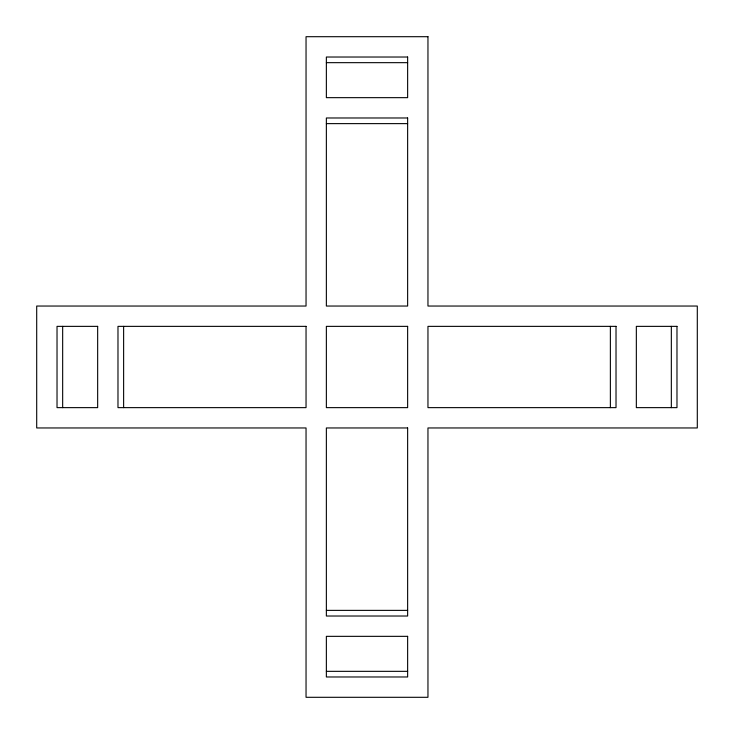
<?xml version="1.0" encoding="UTF-8"?>
<svg xmlns="http://www.w3.org/2000/svg" width="734" height="734" viewBox="0 0 734 734"><rect width="100%" height="100%" fill="white"/><g stroke="black" fill="none" stroke-linecap="round" stroke-linejoin="round"><path stroke-width="1.1" d="M326.364 62.665L407.636 62.665M326.364 123.624L407.636 123.624M326.364 610.376L407.636 610.376M326.364 671.335L407.636 671.335M671.335 326.364L671.335 407.636M610.376 326.364L610.376 407.636M123.624 326.364L123.624 407.636M62.665 326.364L62.665 407.636M427.959 36.7L306.041 36.7L306.041 306.041L36.7 306.041L36.7 427.959L306.041 427.959L306.041 697.3L427.959 697.3L427.959 427.959L697.3 427.959L697.3 306.041L427.959 306.041L427.959 36.7M407.636 57.023L326.364 57.023L326.364 97.659L407.636 97.659L407.636 57.023M407.636 117.981L326.364 117.981L326.364 306.041L407.636 306.041L407.636 117.981M97.659 326.364L57.023 326.364L57.023 407.636L97.659 407.636L97.659 326.364M306.041 326.364L117.981 326.364L117.981 407.636L306.041 407.636L306.041 326.364M407.636 326.364L326.364 326.364L326.364 407.636L407.636 407.636L407.636 326.364M616.019 326.364L427.959 326.364L427.959 407.636L616.019 407.636L616.019 326.364M676.977 326.364L636.341 326.364L636.341 407.636L676.977 407.636L676.977 326.364M407.636 427.959L326.364 427.959L326.364 616.019L407.636 616.019L407.636 427.959M407.636 636.341L326.364 636.341L326.364 676.977L407.636 676.977L407.636 636.341"/></g></svg>
